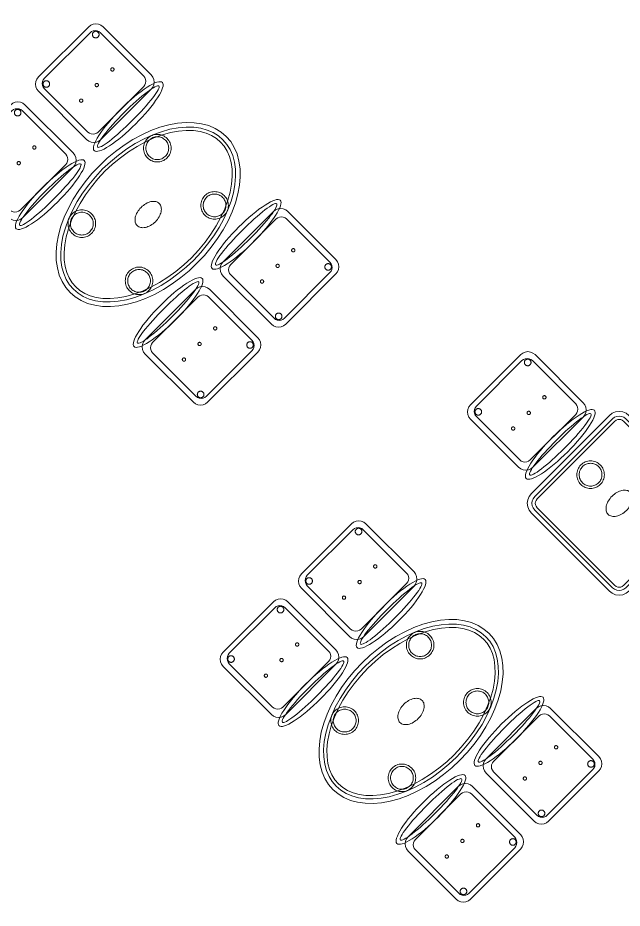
# Model space of a CAD drawing. Header units: metres. Extents: x 2172.2 to 2210.6, y 415.3 to 458.1.
# Drawn here: x 2202.357 to 2205.642, y 427.358 to 432.198 of the extents above; entities that cross this region are included whole.
import ezdxf

# ---------------------------------------------------------------- set-up
doc = ezdxf.new("R2010")
doc.units = ezdxf.units.M
doc.layers.add('NC_N1_CHAIRS', color=7, linetype='CONTINUOUS', lineweight=13)
doc.layers.add('NC_N1_TABLES', color=7, linetype='CONTINUOUS', lineweight=13)

# ---------------------------------------------------------------- blocks, each defined once
blk = doc.blocks.new('NC_N1_DINING_2')
at = {"color": 0, "linetype": 'CONTINUOUS', "lineweight": -2}
for points in [[(0.6, 0), (0.5971, 0.0368), (0.5885, 0.0732), (0.5742, 0.1089), (0.5543, 0.1435), (0.5292, 0.1768), (0.4989, 0.2083), (0.4638, 0.2379), (0.4243, 0.2652), (0.3806, 0.2899), (0.3333, 0.3118), (0.2828, 0.3307), (0.2296, 0.3465), (0.1742, 0.3589), (0.1171, 0.3678), (0.0588, 0.3732), (0, 0.375), (-0.0588, 0.3732), (-0.1171, 0.3678), (-0.1742, 0.3589), (-0.2296, 0.3465), (-0.2828, 0.3307), (-0.3333, 0.3118), (-0.3806, 0.2899), (-0.4243, 0.2652), (-0.4638, 0.2379), (-0.4989, 0.2083), (-0.5292, 0.1768), (-0.5543, 0.1435), (-0.5742, 0.1089), (-0.5885, 0.0732), (-0.5971, 0.0368), (-0.6, 0), (-0.5971, -0.0368), (-0.5885, -0.0732), (-0.5742, -0.1089), (-0.5543, -0.1435), (-0.5292, -0.1768), (-0.4989, -0.2083), (-0.4638, -0.2379), (-0.4243, -0.2652), (-0.3806, -0.2899), (-0.3333, -0.3118), (-0.2828, -0.3307), (-0.2296, -0.3465), (-0.1742, -0.3589), (-0.1171, -0.3678), (-0.0588, -0.3732), (0, -0.375), (0.0588, -0.3732), (0.1171, -0.3678), (0.1742, -0.3589), (0.2296, -0.3465), (0.2828, -0.3307), (0.3333, -0.3118), (0.3806, -0.2899), (0.4243, -0.2652), (0.4638, -0.2379), (0.4989, -0.2083), (0.5292, -0.1768), (0.5543, -0.1435), (0.5742, -0.1089), (0.5885, -0.0732), (0.5971, -0.0368)], [(0.5749, 0), (0.5723, -0.0329), (0.5646, -0.0656), (0.5516, -0.0979), (0.5334, -0.1297), (0.5101, -0.1605), (0.4818, -0.1901), (0.4486, -0.218), (0.411, -0.244), (0.3692, -0.2676), (0.3237, -0.2887), (0.2749, -0.307), (0.2233, -0.3222), (0.1695, -0.3343), (0.114, -0.343), (0.0573, -0.3482), (0, -0.35), (-0.0573, -0.3482), (-0.114, -0.343), (-0.1695, -0.3343), (-0.2233, -0.3222), (-0.2749, -0.307), (-0.3237, -0.2887), (-0.3692, -0.2676), (-0.411, -0.244), (-0.4486, -0.218), (-0.4818, -0.1901), (-0.5101, -0.1605), (-0.5334, -0.1297), (-0.5516, -0.0979), (-0.5646, -0.0656), (-0.5723, -0.0329), (-0.5749, 0), (-0.5723, 0.0329), (-0.5646, 0.0656), (-0.5516, 0.0979), (-0.5334, 0.1297), (-0.5101, 0.1605), (-0.4818, 0.1901), (-0.4486, 0.218), (-0.411, 0.244), (-0.3692, 0.2676), (-0.3237, 0.2887), (-0.2749, 0.307), (-0.2233, 0.3222), (-0.1695, 0.3343), (-0.114, 0.343), (-0.0573, 0.3482), (0, 0.35), (0.0573, 0.3482), (0.114, 0.343), (0.1695, 0.3343), (0.2233, 0.3222), (0.2749, 0.307), (0.3237, 0.2887), (0.3692, 0.2676), (0.411, 0.244), (0.4486, 0.218), (0.4818, 0.1901), (0.5101, 0.1605), (0.5334, 0.1297), (0.5516, 0.0979), (0.5646, 0.0656), (0.5723, 0.0329)], [(0.5569, 0), (0.5545, -0.0301), (0.5474, -0.0601), (0.5354, -0.0901), (0.5184, -0.1198), (0.4964, -0.1488), (0.4694, -0.1769), (0.4377, -0.2037), (0.4014, -0.2287), (0.361, -0.2516), (0.3167, -0.2721), (0.2692, -0.2899), (0.2188, -0.3048), (0.1661, -0.3166), (0.1117, -0.3251), (0.0562, -0.3303), (0, -0.332), (-0.0562, -0.3303), (-0.1117, -0.3251), (-0.1661, -0.3166), (-0.2188, -0.3048), (-0.2692, -0.2899), (-0.3167, -0.2721), (-0.361, -0.2516), (-0.4014, -0.2287), (-0.4377, -0.2037), (-0.4694, -0.1769), (-0.4964, -0.1488), (-0.5184, -0.1198), (-0.5354, -0.0901), (-0.5474, -0.0601), (-0.5545, -0.0301), (-0.5569, 0), (-0.5545, 0.0301), (-0.5474, 0.0601), (-0.5354, 0.0901), (-0.5184, 0.1198), (-0.4964, 0.1488), (-0.4694, 0.1769), (-0.4377, 0.2037), (-0.4014, 0.2287), (-0.361, 0.2516), (-0.3167, 0.2721), (-0.2692, 0.2899), (-0.2188, 0.3048), (-0.1661, 0.3166), (-0.1117, 0.3251), (-0.0562, 0.3303), (0, 0.332), (0.0562, 0.3303), (0.1117, 0.3251), (0.1661, 0.3166), (0.2188, 0.3048), (0.2692, 0.2899), (0.3167, 0.2721), (0.361, 0.2516), (0.4014, 0.2287), (0.4377, 0.2037), (0.4694, 0.1769), (0.4964, 0.1488), (0.5184, 0.1198), (0.5354, 0.0901), (0.5474, 0.0601), (0.5545, 0.0301)], [(-0.215, 0.22), (-0.2154, 0.2126), (-0.2164, 0.2054), (-0.2182, 0.1982), (-0.2207, 0.1913), (-0.2239, 0.1846), (-0.2276, 0.1783), (-0.232, 0.1724), (-0.237, 0.167), (-0.2424, 0.162), (-0.2483, 0.1576), (-0.2546, 0.1539), (-0.2613, 0.1507), (-0.2682, 0.1482), (-0.2754, 0.1464), (-0.2826, 0.1454), (-0.29, 0.145), (-0.2974, 0.1454), (-0.3046, 0.1464), (-0.3118, 0.1482), (-0.3187, 0.1507), (-0.3254, 0.1539), (-0.3317, 0.1576), (-0.3376, 0.162), (-0.343, 0.167), (-0.348, 0.1724), (-0.3524, 0.1783), (-0.3561, 0.1846), (-0.3593, 0.1913), (-0.3618, 0.1982), (-0.3636, 0.2054), (-0.3646, 0.2126), (-0.365, 0.22), (-0.3646, 0.2274), (-0.3636, 0.2346), (-0.3618, 0.2418), (-0.3593, 0.2487), (-0.3561, 0.2554), (-0.3524, 0.2617), (-0.348, 0.2676), (-0.343, 0.273), (-0.3376, 0.278), (-0.3317, 0.2824), (-0.3254, 0.2861), (-0.3187, 0.2893), (-0.3118, 0.2918), (-0.3046, 0.2936), (-0.2974, 0.2946), (-0.29, 0.295), (-0.2826, 0.2946), (-0.2754, 0.2936), (-0.2682, 0.2918), (-0.2613, 0.2893), (-0.2546, 0.2861), (-0.2483, 0.2824), (-0.2424, 0.278), (-0.237, 0.273), (-0.232, 0.2676), (-0.2276, 0.2617), (-0.2239, 0.2554), (-0.2207, 0.2487), (-0.2182, 0.2418), (-0.2164, 0.2346), (-0.2154, 0.2274)], [(0.365, 0.22), (0.3646, 0.2126), (0.3636, 0.2054), (0.3618, 0.1982), (0.3593, 0.1913), (0.3561, 0.1846), (0.3524, 0.1783), (0.348, 0.1724), (0.343, 0.167), (0.3376, 0.162), (0.3317, 0.1576), (0.3254, 0.1539), (0.3187, 0.1507), (0.3118, 0.1482), (0.3046, 0.1464), (0.2974, 0.1454), (0.29, 0.145), (0.2826, 0.1454), (0.2754, 0.1464), (0.2682, 0.1482), (0.2613, 0.1507), (0.2546, 0.1539), (0.2483, 0.1576), (0.2424, 0.162), (0.237, 0.167), (0.232, 0.1724), (0.2276, 0.1783), (0.2239, 0.1846), (0.2207, 0.1913), (0.2182, 0.1982), (0.2164, 0.2054), (0.2154, 0.2126), (0.215, 0.22), (0.2154, 0.2274), (0.2164, 0.2346), (0.2182, 0.2418), (0.2207, 0.2487), (0.2239, 0.2554), (0.2276, 0.2617), (0.232, 0.2676), (0.237, 0.273), (0.2424, 0.278), (0.2483, 0.2824), (0.2546, 0.2861), (0.2613, 0.2893), (0.2682, 0.2918), (0.2754, 0.2936), (0.2826, 0.2946), (0.29, 0.295), (0.2974, 0.2946), (0.3046, 0.2936), (0.3118, 0.2918), (0.3187, 0.2893), (0.3254, 0.2861), (0.3317, 0.2824), (0.3376, 0.278), (0.343, 0.273), (0.348, 0.2676), (0.3524, 0.2617), (0.3561, 0.2554), (0.3593, 0.2487), (0.3618, 0.2418), (0.3636, 0.2346), (0.3646, 0.2274)], [(-0.228, 0.22), (-0.2283, 0.2139), (-0.2292, 0.2079), (-0.2307, 0.202), (-0.2327, 0.1963), (-0.2353, 0.1908), (-0.2384, 0.1856), (-0.2421, 0.1807), (-0.2462, 0.1762), (-0.2507, 0.1721), (-0.2556, 0.1684), (-0.2608, 0.1653), (-0.2663, 0.1627), (-0.272, 0.1607), (-0.2779, 0.1592), (-0.2839, 0.1583), (-0.29, 0.158), (-0.2961, 0.1583), (-0.3021, 0.1592), (-0.308, 0.1607), (-0.3137, 0.1627), (-0.3192, 0.1653), (-0.3244, 0.1684), (-0.3293, 0.1721), (-0.3338, 0.1762), (-0.3379, 0.1807), (-0.3416, 0.1856), (-0.3447, 0.1908), (-0.3473, 0.1963), (-0.3493, 0.202), (-0.3508, 0.2079), (-0.3517, 0.2139), (-0.352, 0.22), (-0.3517, 0.2261), (-0.3508, 0.2321), (-0.3493, 0.238), (-0.3473, 0.2437), (-0.3447, 0.2492), (-0.3416, 0.2544), (-0.3379, 0.2593), (-0.3338, 0.2638), (-0.3293, 0.2679), (-0.3244, 0.2716), (-0.3192, 0.2747), (-0.3137, 0.2773), (-0.308, 0.2793), (-0.3021, 0.2808), (-0.2961, 0.2817), (-0.29, 0.282), (-0.2839, 0.2817), (-0.2779, 0.2808), (-0.272, 0.2793), (-0.2663, 0.2773), (-0.2608, 0.2747), (-0.2556, 0.2716), (-0.2507, 0.2679), (-0.2462, 0.2638), (-0.2421, 0.2593), (-0.2384, 0.2544), (-0.2353, 0.2492), (-0.2327, 0.2437), (-0.2307, 0.238), (-0.2292, 0.2321), (-0.2283, 0.2261)], [(0.352, 0.22), (0.3517, 0.2139), (0.3508, 0.2079), (0.3493, 0.202), (0.3473, 0.1963), (0.3447, 0.1908), (0.3416, 0.1856), (0.3379, 0.1807), (0.3338, 0.1762), (0.3293, 0.1721), (0.3244, 0.1684), (0.3192, 0.1653), (0.3137, 0.1627), (0.308, 0.1607), (0.3021, 0.1592), (0.2961, 0.1583), (0.29, 0.158), (0.2839, 0.1583), (0.2779, 0.1592), (0.272, 0.1607), (0.2663, 0.1627), (0.2608, 0.1653), (0.2556, 0.1684), (0.2507, 0.1721), (0.2462, 0.1762), (0.2421, 0.1807), (0.2384, 0.1856), (0.2353, 0.1908), (0.2327, 0.1963), (0.2307, 0.202), (0.2292, 0.2079), (0.2283, 0.2139), (0.228, 0.22), (0.2283, 0.2261), (0.2292, 0.2321), (0.2307, 0.238), (0.2327, 0.2437), (0.2353, 0.2492), (0.2384, 0.2544), (0.2421, 0.2593), (0.2462, 0.2638), (0.2507, 0.2679), (0.2556, 0.2716), (0.2608, 0.2747), (0.2663, 0.2773), (0.272, 0.2793), (0.2779, 0.2808), (0.2839, 0.2817), (0.29, 0.282), (0.2961, 0.2817), (0.3021, 0.2808), (0.308, 0.2793), (0.3137, 0.2773), (0.3192, 0.2747), (0.3244, 0.2716), (0.3293, 0.2679), (0.3338, 0.2638), (0.3379, 0.2593), (0.3416, 0.2544), (0.3447, 0.2492), (0.3473, 0.2437), (0.3493, 0.238), (0.3508, 0.2321), (0.3517, 0.2261)], [(0.085, 0), (0.0846, 0.0054), (0.0834, 0.0107), (0.0813, 0.016), (0.0785, 0.021), (0.075, 0.0259), (0.0707, 0.0306), (0.0657, 0.0349), (0.0601, 0.0389), (0.0539, 0.0425), (0.0472, 0.0457), (0.0401, 0.0485), (0.0325, 0.0508), (0.0247, 0.0526), (0.0166, 0.0539), (0.0083, 0.0547), (0, 0.055), (-0.0083, 0.0547), (-0.0166, 0.0539), (-0.0247, 0.0526), (-0.0325, 0.0508), (-0.0401, 0.0485), (-0.0472, 0.0457), (-0.0539, 0.0425), (-0.0601, 0.0389), (-0.0657, 0.0349), (-0.0707, 0.0306), (-0.075, 0.0259), (-0.0785, 0.021), (-0.0813, 0.016), (-0.0834, 0.0107), (-0.0846, 0.0054), (-0.085, 0), (-0.0846, -0.0054), (-0.0834, -0.0107), (-0.0813, -0.016), (-0.0785, -0.021), (-0.075, -0.0259), (-0.0707, -0.0306), (-0.0657, -0.0349), (-0.0601, -0.0389), (-0.0539, -0.0425), (-0.0472, -0.0457), (-0.0401, -0.0485), (-0.0325, -0.0508), (-0.0247, -0.0526), (-0.0166, -0.0539), (-0.0083, -0.0547), (0, -0.055), (0.0083, -0.0547), (0.0166, -0.0539), (0.0247, -0.0526), (0.0325, -0.0508), (0.0401, -0.0485), (0.0472, -0.0457), (0.0539, -0.0425), (0.0601, -0.0389), (0.0657, -0.0349), (0.0707, -0.0306), (0.075, -0.0259), (0.0785, -0.021), (0.0813, -0.016), (0.0834, -0.0107), (0.0846, -0.0054)], [(-0.215, -0.22), (-0.2154, -0.2274), (-0.2164, -0.2346), (-0.2182, -0.2418), (-0.2207, -0.2487), (-0.2239, -0.2554), (-0.2276, -0.2617), (-0.232, -0.2676), (-0.237, -0.273), (-0.2424, -0.278), (-0.2483, -0.2824), (-0.2546, -0.2861), (-0.2613, -0.2893), (-0.2682, -0.2918), (-0.2754, -0.2936), (-0.2826, -0.2946), (-0.29, -0.295), (-0.2974, -0.2946), (-0.3046, -0.2936), (-0.3118, -0.2918), (-0.3187, -0.2893), (-0.3254, -0.2861), (-0.3317, -0.2824), (-0.3376, -0.278), (-0.343, -0.273), (-0.348, -0.2676), (-0.3524, -0.2617), (-0.3561, -0.2554), (-0.3593, -0.2487), (-0.3618, -0.2418), (-0.3636, -0.2346), (-0.3646, -0.2274), (-0.365, -0.22), (-0.3646, -0.2126), (-0.3636, -0.2054), (-0.3618, -0.1982), (-0.3593, -0.1913), (-0.3561, -0.1846), (-0.3524, -0.1783), (-0.348, -0.1724), (-0.343, -0.167), (-0.3376, -0.162), (-0.3317, -0.1576), (-0.3254, -0.1539), (-0.3187, -0.1507), (-0.3118, -0.1482), (-0.3046, -0.1464), (-0.2974, -0.1454), (-0.29, -0.145), (-0.2826, -0.1454), (-0.2754, -0.1464), (-0.2682, -0.1482), (-0.2613, -0.1507), (-0.2546, -0.1539), (-0.2483, -0.1576), (-0.2424, -0.162), (-0.237, -0.167), (-0.232, -0.1724), (-0.2276, -0.1783), (-0.2239, -0.1846), (-0.2207, -0.1913), (-0.2182, -0.1982), (-0.2164, -0.2054), (-0.2154, -0.2126)], [(0.365, -0.22), (0.3646, -0.2274), (0.3636, -0.2346), (0.3618, -0.2418), (0.3593, -0.2487), (0.3561, -0.2554), (0.3524, -0.2617), (0.348, -0.2676), (0.343, -0.273), (0.3376, -0.278), (0.3317, -0.2824), (0.3254, -0.2861), (0.3187, -0.2893), (0.3118, -0.2918), (0.3046, -0.2936), (0.2974, -0.2946), (0.29, -0.295), (0.2826, -0.2946), (0.2754, -0.2936), (0.2682, -0.2918), (0.2613, -0.2893), (0.2546, -0.2861), (0.2483, -0.2824), (0.2424, -0.278), (0.237, -0.273), (0.232, -0.2676), (0.2276, -0.2617), (0.2239, -0.2554), (0.2207, -0.2487), (0.2182, -0.2418), (0.2164, -0.2346), (0.2154, -0.2274), (0.215, -0.22), (0.2154, -0.2126), (0.2164, -0.2054), (0.2182, -0.1982), (0.2207, -0.1913), (0.2239, -0.1846), (0.2276, -0.1783), (0.232, -0.1724), (0.237, -0.167), (0.2424, -0.162), (0.2483, -0.1576), (0.2546, -0.1539), (0.2613, -0.1507), (0.2682, -0.1482), (0.2754, -0.1464), (0.2826, -0.1454), (0.29, -0.145), (0.2974, -0.1454), (0.3046, -0.1464), (0.3118, -0.1482), (0.3187, -0.1507), (0.3254, -0.1539), (0.3317, -0.1576), (0.3376, -0.162), (0.343, -0.167), (0.348, -0.1724), (0.3524, -0.1783), (0.3561, -0.1846), (0.3593, -0.1913), (0.3618, -0.1982), (0.3636, -0.2054), (0.3646, -0.2126)], [(-0.228, -0.22), (-0.2283, -0.2261), (-0.2292, -0.2321), (-0.2307, -0.238), (-0.2327, -0.2437), (-0.2353, -0.2492), (-0.2384, -0.2544), (-0.2421, -0.2593), (-0.2462, -0.2638), (-0.2507, -0.2679), (-0.2556, -0.2716), (-0.2608, -0.2747), (-0.2663, -0.2773), (-0.272, -0.2793), (-0.2779, -0.2808), (-0.2839, -0.2817), (-0.29, -0.282), (-0.2961, -0.2817), (-0.3021, -0.2808), (-0.308, -0.2793), (-0.3137, -0.2773), (-0.3192, -0.2747), (-0.3244, -0.2716), (-0.3293, -0.2679), (-0.3338, -0.2638), (-0.3379, -0.2593), (-0.3416, -0.2544), (-0.3447, -0.2492), (-0.3473, -0.2437), (-0.3493, -0.238), (-0.3508, -0.2321), (-0.3517, -0.2261), (-0.352, -0.22), (-0.3517, -0.2139), (-0.3508, -0.2079), (-0.3493, -0.202), (-0.3473, -0.1963), (-0.3447, -0.1908), (-0.3416, -0.1856), (-0.3379, -0.1807), (-0.3338, -0.1762), (-0.3293, -0.1721), (-0.3244, -0.1684), (-0.3192, -0.1653), (-0.3137, -0.1627), (-0.308, -0.1607), (-0.3021, -0.1592), (-0.2961, -0.1583), (-0.29, -0.158), (-0.2839, -0.1583), (-0.2779, -0.1592), (-0.272, -0.1607), (-0.2663, -0.1627), (-0.2608, -0.1653), (-0.2556, -0.1684), (-0.2507, -0.1721), (-0.2462, -0.1762), (-0.2421, -0.1807), (-0.2384, -0.1856), (-0.2353, -0.1908), (-0.2327, -0.1963), (-0.2307, -0.202), (-0.2292, -0.2079), (-0.2283, -0.2139)], [(0.352, -0.22), (0.3517, -0.2261), (0.3508, -0.2321), (0.3493, -0.238), (0.3473, -0.2437), (0.3447, -0.2492), (0.3416, -0.2544), (0.3379, -0.2593), (0.3338, -0.2638), (0.3293, -0.2679), (0.3244, -0.2716), (0.3192, -0.2747), (0.3137, -0.2773), (0.308, -0.2793), (0.3021, -0.2808), (0.2961, -0.2817), (0.29, -0.282), (0.2839, -0.2817), (0.2779, -0.2808), (0.272, -0.2793), (0.2663, -0.2773), (0.2608, -0.2747), (0.2556, -0.2716), (0.2507, -0.2679), (0.2462, -0.2638), (0.2421, -0.2593), (0.2384, -0.2544), (0.2353, -0.2492), (0.2327, -0.2437), (0.2307, -0.238), (0.2292, -0.2321), (0.2283, -0.2261), (0.228, -0.22), (0.2283, -0.2139), (0.2292, -0.2079), (0.2307, -0.202), (0.2327, -0.1963), (0.2353, -0.1908), (0.2384, -0.1856), (0.2421, -0.1807), (0.2462, -0.1762), (0.2507, -0.1721), (0.2556, -0.1684), (0.2608, -0.1653), (0.2663, -0.1627), (0.272, -0.1607), (0.2779, -0.1592), (0.2839, -0.1583), (0.29, -0.158), (0.2961, -0.1583), (0.3021, -0.1592), (0.308, -0.1607), (0.3137, -0.1627), (0.3192, -0.1653), (0.3244, -0.1684), (0.3293, -0.1721), (0.3338, -0.1762), (0.3379, -0.1807), (0.3416, -0.1856), (0.3447, -0.1908), (0.3473, -0.1963), (0.3493, -0.202), (0.3508, -0.2079), (0.3517, -0.2139)]]:
    blk.add_lwpolyline(points, close=True, dxfattribs=at)
blk = doc.blocks.new('NC_N1_CHAIR_IVORY')
at = {"color": 0, "linetype": 'CONTINUOUS', "lineweight": -2}
for points in [[(0.262, 0.222), (0.2607, 0.2276), (0.257, 0.2331), (0.2507, 0.2385), (0.2421, 0.2438), (0.2311, 0.2489), (0.2178, 0.2537), (0.2025, 0.2582), (0.1853, 0.2623), (0.1662, 0.2661), (0.1456, 0.2694), (0.1235, 0.2723), (0.1003, 0.2747), (0.0761, 0.2765), (0.0511, 0.2779), (0.0257, 0.2787), (0, 0.279), (-0.0257, 0.2787), (-0.0511, 0.2779), (-0.0761, 0.2765), (-0.1003, 0.2747), (-0.1235, 0.2723), (-0.1456, 0.2694), (-0.1662, 0.2661), (-0.1853, 0.2623), (-0.2025, 0.2582), (-0.2178, 0.2537), (-0.2311, 0.2489), (-0.2421, 0.2438), (-0.2507, 0.2385), (-0.257, 0.2331), (-0.2607, 0.2276), (-0.262, 0.222), (-0.2607, 0.2164), (-0.257, 0.2109), (-0.2507, 0.2055), (-0.2421, 0.2002), (-0.2311, 0.1951), (-0.2178, 0.1903), (-0.2025, 0.1858), (-0.1853, 0.1817), (-0.1662, 0.1779), (-0.1456, 0.1746), (-0.1235, 0.1717), (-0.1003, 0.1693), (-0.0761, 0.1675), (-0.0511, 0.1661), (-0.0257, 0.1653), (0, 0.165), (0.0257, 0.1653), (0.0511, 0.1661), (0.0761, 0.1675), (0.1003, 0.1693), (0.1235, 0.1717), (0.1456, 0.1746), (0.1662, 0.1779), (0.1853, 0.1817), (0.2025, 0.1858), (0.2178, 0.1903), (0.2311, 0.1951), (0.2421, 0.2002), (0.2507, 0.2055), (0.257, 0.2109), (0.2607, 0.2164)], [(0.235, 0.222), (0.2339, 0.225), (0.2305, 0.228), (0.2249, 0.231), (0.2171, 0.2339), (0.2073, 0.2366), (0.1954, 0.2392), (0.1817, 0.2417), (0.1662, 0.2439), (0.1491, 0.246), (0.1306, 0.2478), (0.1108, 0.2493), (0.0899, 0.2506), (0.0682, 0.2517), (0.0458, 0.2524), (0.023, 0.2529), (0, 0.253), (-0.023, 0.2529), (-0.0458, 0.2524), (-0.0682, 0.2517), (-0.0899, 0.2506), (-0.1108, 0.2493), (-0.1306, 0.2478), (-0.1491, 0.246), (-0.1662, 0.2439), (-0.1817, 0.2417), (-0.1954, 0.2392), (-0.2073, 0.2366), (-0.2171, 0.2339), (-0.2249, 0.231), (-0.2305, 0.228), (-0.2339, 0.225), (-0.235, 0.222), (-0.2339, 0.219), (-0.2305, 0.216), (-0.2249, 0.213), (-0.2171, 0.2101), (-0.2073, 0.2074), (-0.1954, 0.2048), (-0.1817, 0.2023), (-0.1662, 0.2001), (-0.1491, 0.198), (-0.1306, 0.1962), (-0.1108, 0.1947), (-0.0899, 0.1934), (-0.0682, 0.1923), (-0.0458, 0.1916), (-0.023, 0.1911), (0, 0.191), (0.023, 0.1911), (0.0458, 0.1916), (0.0682, 0.1923), (0.0899, 0.1934), (0.1108, 0.1947), (0.1306, 0.1962), (0.1491, 0.198), (0.1662, 0.2001), (0.1817, 0.2023), (0.1954, 0.2048), (0.2073, 0.2074), (0.2171, 0.2101), (0.2249, 0.213), (0.2305, 0.216), (0.2339, 0.219)], [(0.193, -0.275), (-0.193, -0.275), (-0.2072, -0.2731), (-0.2205, -0.2676), (-0.2319, -0.2589), (-0.2406, -0.2475), (-0.2461, -0.2342), (-0.248, -0.22), (-0.248, 0.15), (-0.2461, 0.1642), (-0.2406, 0.1775), (-0.2319, 0.1889), (-0.2205, 0.1976), (-0.2072, 0.2031), (-0.193, 0.205), (0.193, 0.205), (0.2072, 0.2031), (0.2205, 0.1976), (0.2319, 0.1889), (0.2406, 0.1775), (0.2461, 0.1642), (0.248, 0.15), (0.248, -0.22), (0.2461, -0.2342), (0.2406, -0.2475), (0.2319, -0.2589), (0.2205, -0.2676), (0.2072, -0.2731)], [(0.175, -0.247), (-0.175, -0.247), (-0.1854, -0.2456), (-0.195, -0.2416), (-0.2033, -0.2353), (-0.2096, -0.227), (-0.2136, -0.2174), (-0.215, -0.207), (-0.215, 0.126), (-0.2136, 0.1364), (-0.2096, 0.146), (-0.2033, 0.1543), (-0.195, 0.1606), (-0.1854, 0.1646), (-0.175, 0.166), (0.175, 0.166), (0.1854, 0.1646), (0.195, 0.1606), (0.2033, 0.1543), (0.2096, 0.146), (0.2136, 0.1364), (0.215, 0.126), (0.215, -0.207), (0.2136, -0.2174), (0.2096, -0.227), (0.2033, -0.2353), (0.195, -0.2416), (0.1854, -0.2456)], [(-0.111, -0.02), (-0.111, -0.0209), (-0.1112, -0.0218), (-0.1114, -0.0226), (-0.1117, -0.0234), (-0.1121, -0.0242), (-0.1125, -0.025), (-0.113, -0.0257), (-0.1136, -0.0264), (-0.1143, -0.027), (-0.115, -0.0275), (-0.1158, -0.0279), (-0.1166, -0.0283), (-0.1174, -0.0286), (-0.1182, -0.0288), (-0.1191, -0.029), (-0.12, -0.029), (-0.1209, -0.029), (-0.1218, -0.0288), (-0.1226, -0.0286), (-0.1234, -0.0283), (-0.1242, -0.0279), (-0.125, -0.0275), (-0.1257, -0.027), (-0.1264, -0.0264), (-0.127, -0.0257), (-0.1275, -0.025), (-0.1279, -0.0242), (-0.1283, -0.0234), (-0.1286, -0.0226), (-0.1288, -0.0218), (-0.129, -0.0209), (-0.129, -0.02), (-0.129, -0.0191), (-0.1288, -0.0182), (-0.1286, -0.0174), (-0.1283, -0.0166), (-0.1279, -0.0158), (-0.1275, -0.015), (-0.127, -0.0143), (-0.1264, -0.0136), (-0.1257, -0.013), (-0.125, -0.0125), (-0.1242, -0.0121), (-0.1234, -0.0117), (-0.1226, -0.0114), (-0.1218, -0.0112), (-0.1209, -0.011), (-0.12, -0.011), (-0.1191, -0.011), (-0.1182, -0.0112), (-0.1174, -0.0114), (-0.1166, -0.0117), (-0.1158, -0.0121), (-0.115, -0.0125), (-0.1143, -0.013), (-0.1136, -0.0136), (-0.113, -0.0143), (-0.1125, -0.015), (-0.1121, -0.0158), (-0.1117, -0.0166), (-0.1114, -0.0174), (-0.1112, -0.0182), (-0.111, -0.0191)], [(0.009, -0.02), (0.009, -0.0209), (0.0088, -0.0218), (0.0086, -0.0226), (0.0083, -0.0234), (0.0079, -0.0242), (0.0075, -0.025), (0.007, -0.0257), (0.0064, -0.0264), (0.0057, -0.027), (0.005, -0.0275), (0.0042, -0.0279), (0.0034, -0.0283), (0.0026, -0.0286), (0.0018, -0.0288), (0.0009, -0.029), (0, -0.029), (-0.0009, -0.029), (-0.0018, -0.0288), (-0.0026, -0.0286), (-0.0034, -0.0283), (-0.0042, -0.0279), (-0.005, -0.0275), (-0.0057, -0.027), (-0.0064, -0.0264), (-0.007, -0.0257), (-0.0075, -0.025), (-0.0079, -0.0242), (-0.0083, -0.0234), (-0.0086, -0.0226), (-0.0088, -0.0218), (-0.009, -0.0209), (-0.009, -0.02), (-0.009, -0.0191), (-0.0088, -0.0182), (-0.0086, -0.0174), (-0.0083, -0.0166), (-0.0079, -0.0158), (-0.0075, -0.015), (-0.007, -0.0143), (-0.0064, -0.0136), (-0.0057, -0.013), (-0.005, -0.0125), (-0.0042, -0.0121), (-0.0034, -0.0117), (-0.0026, -0.0114), (-0.0018, -0.0112), (-0.0009, -0.011), (0, -0.011), (0.0009, -0.011), (0.0018, -0.0112), (0.0026, -0.0114), (0.0034, -0.0117), (0.0042, -0.0121), (0.005, -0.0125), (0.0057, -0.013), (0.0064, -0.0136), (0.007, -0.0143), (0.0075, -0.015), (0.0079, -0.0158), (0.0083, -0.0166), (0.0086, -0.0174), (0.0088, -0.0182), (0.009, -0.0191)], [(0.129, -0.02), (0.129, -0.0209), (0.1288, -0.0218), (0.1286, -0.0226), (0.1283, -0.0234), (0.1279, -0.0242), (0.1275, -0.025), (0.127, -0.0257), (0.1264, -0.0264), (0.1257, -0.027), (0.125, -0.0275), (0.1242, -0.0279), (0.1234, -0.0283), (0.1226, -0.0286), (0.1218, -0.0288), (0.1209, -0.029), (0.12, -0.029), (0.1191, -0.029), (0.1182, -0.0288), (0.1174, -0.0286), (0.1166, -0.0283), (0.1158, -0.0279), (0.115, -0.0275), (0.1143, -0.027), (0.1136, -0.0264), (0.113, -0.0257), (0.1125, -0.025), (0.1121, -0.0242), (0.1117, -0.0234), (0.1114, -0.0226), (0.1112, -0.0218), (0.111, -0.0209), (0.111, -0.02), (0.111, -0.0191), (0.1112, -0.0182), (0.1114, -0.0174), (0.1117, -0.0166), (0.1121, -0.0158), (0.1125, -0.015), (0.113, -0.0143), (0.1136, -0.0136), (0.1143, -0.013), (0.115, -0.0125), (0.1158, -0.0121), (0.1166, -0.0117), (0.1174, -0.0114), (0.1182, -0.0112), (0.1191, -0.011), (0.12, -0.011), (0.1209, -0.011), (0.1218, -0.0112), (0.1226, -0.0114), (0.1234, -0.0117), (0.1242, -0.0121), (0.125, -0.0125), (0.1257, -0.013), (0.1264, -0.0136), (0.127, -0.0143), (0.1275, -0.015), (0.1279, -0.0158), (0.1283, -0.0166), (0.1286, -0.0174), (0.1288, -0.0182), (0.129, -0.0191)], [(-0.172, -0.218), (-0.1721, -0.2198), (-0.1723, -0.2215), (-0.1728, -0.2232), (-0.1734, -0.2249), (-0.1741, -0.2265), (-0.175, -0.228), (-0.1761, -0.2294), (-0.1773, -0.2307), (-0.1786, -0.2319), (-0.18, -0.233), (-0.1815, -0.2339), (-0.1831, -0.2346), (-0.1848, -0.2352), (-0.1865, -0.2357), (-0.1882, -0.2359), (-0.19, -0.236), (-0.1918, -0.2359), (-0.1935, -0.2357), (-0.1952, -0.2352), (-0.1969, -0.2346), (-0.1985, -0.2339), (-0.2, -0.233), (-0.2014, -0.2319), (-0.2027, -0.2307), (-0.2039, -0.2294), (-0.205, -0.228), (-0.2059, -0.2265), (-0.2066, -0.2249), (-0.2072, -0.2232), (-0.2077, -0.2215), (-0.2079, -0.2198), (-0.208, -0.218), (-0.2079, -0.2162), (-0.2077, -0.2145), (-0.2072, -0.2128), (-0.2066, -0.2111), (-0.2059, -0.2095), (-0.205, -0.208), (-0.2039, -0.2066), (-0.2027, -0.2053), (-0.2014, -0.2041), (-0.2, -0.203), (-0.1985, -0.2021), (-0.1969, -0.2014), (-0.1952, -0.2008), (-0.1935, -0.2003), (-0.1918, -0.2001), (-0.19, -0.2), (-0.1882, -0.2001), (-0.1865, -0.2003), (-0.1848, -0.2008), (-0.1831, -0.2014), (-0.1815, -0.2021), (-0.18, -0.203), (-0.1786, -0.2041), (-0.1773, -0.2053), (-0.1761, -0.2066), (-0.175, -0.208), (-0.1741, -0.2095), (-0.1734, -0.2111), (-0.1728, -0.2128), (-0.1723, -0.2145), (-0.1721, -0.2162)], [(0.208, -0.218), (0.2079, -0.2198), (0.2077, -0.2215), (0.2072, -0.2232), (0.2066, -0.2249), (0.2059, -0.2265), (0.205, -0.228), (0.2039, -0.2294), (0.2027, -0.2307), (0.2014, -0.2319), (0.2, -0.233), (0.1985, -0.2339), (0.1969, -0.2346), (0.1952, -0.2352), (0.1935, -0.2357), (0.1918, -0.2359), (0.19, -0.236), (0.1882, -0.2359), (0.1865, -0.2357), (0.1848, -0.2352), (0.1831, -0.2346), (0.1815, -0.2339), (0.18, -0.233), (0.1786, -0.2319), (0.1773, -0.2307), (0.1761, -0.2294), (0.175, -0.228), (0.1741, -0.2265), (0.1734, -0.2249), (0.1728, -0.2232), (0.1723, -0.2215), (0.1721, -0.2198), (0.172, -0.218), (0.1721, -0.2162), (0.1723, -0.2145), (0.1728, -0.2128), (0.1734, -0.2111), (0.1741, -0.2095), (0.175, -0.208), (0.1761, -0.2066), (0.1773, -0.2053), (0.1786, -0.2041), (0.18, -0.203), (0.1815, -0.2021), (0.1831, -0.2014), (0.1848, -0.2008), (0.1865, -0.2003), (0.1882, -0.2001), (0.19, -0.2), (0.1918, -0.2001), (0.1935, -0.2003), (0.1952, -0.2008), (0.1969, -0.2014), (0.1985, -0.2021), (0.2, -0.203), (0.2014, -0.2041), (0.2027, -0.2053), (0.2039, -0.2066), (0.205, -0.208), (0.2059, -0.2095), (0.2066, -0.2111), (0.2072, -0.2128), (0.2077, -0.2145), (0.2079, -0.2162)]]:
    blk.add_lwpolyline(points, close=True, dxfattribs=at)
blk = doc.blocks.new('NC_N1_DINING_TWO_SQUARE')
at = {"color": 0, "linetype": 'CONTINUOUS', "lineweight": -2}
for points in [[(0.3, -0.375), (-0.3, -0.375), (-0.3194, -0.3724), (-0.3375, -0.365), (-0.353, -0.353), (-0.365, -0.3375), (-0.3724, -0.3194), (-0.375, -0.3), (-0.375, 0.3), (-0.3724, 0.3194), (-0.365, 0.3375), (-0.353, 0.353), (-0.3375, 0.365), (-0.3194, 0.3724), (-0.3, 0.375), (0.3, 0.375), (0.3194, 0.3724), (0.3375, 0.365), (0.353, 0.353), (0.365, 0.3375), (0.3724, 0.3194), (0.375, 0.3), (0.375, -0.3), (0.3724, -0.3194), (0.365, -0.3375), (0.353, -0.353), (0.3375, -0.365), (0.3194, -0.3724)], [(0.2984, -0.35), (-0.2984, -0.35), (-0.3129, -0.3481), (-0.3249, -0.3431), (-0.3352, -0.3352), (-0.3431, -0.3249), (-0.3481, -0.3129), (-0.35, -0.2984), (-0.35, 0.2984), (-0.3481, 0.3129), (-0.3431, 0.3249), (-0.3352, 0.3352), (-0.3249, 0.3431), (-0.3129, 0.3481), (-0.2984, 0.35), (0.2984, 0.35), (0.3129, 0.3481), (0.3249, 0.3431), (0.3352, 0.3352), (0.3431, 0.3249), (0.3481, 0.3129), (0.35, 0.2984), (0.35, -0.2984), (0.3481, -0.3129), (0.3431, -0.3249), (0.3352, -0.3352), (0.3249, -0.3431), (0.3129, -0.3481)], [(0.2972, -0.332), (-0.2972, -0.332), (-0.3082, -0.3306), (-0.3158, -0.3274), (-0.3224, -0.3224), (-0.3274, -0.3158), (-0.3306, -0.3082), (-0.332, -0.2972), (-0.332, 0.2972), (-0.3306, 0.3082), (-0.3274, 0.3158), (-0.3224, 0.3224), (-0.3158, 0.3274), (-0.3082, 0.3306), (-0.2972, 0.332), (0.2972, 0.332), (0.3082, 0.3306), (0.3158, 0.3274), (0.3224, 0.3224), (0.3274, 0.3158), (0.3306, 0.3082), (0.332, 0.2972), (0.332, -0.2972), (0.3306, -0.3082), (0.3274, -0.3158), (0.3224, -0.3224), (0.3158, -0.3274), (0.3082, -0.3306)], [(0.075, 0.22), (0.0746, 0.2126), (0.0736, 0.2054), (0.0718, 0.1982), (0.0693, 0.1913), (0.0661, 0.1846), (0.0624, 0.1783), (0.058, 0.1724), (0.053, 0.167), (0.0476, 0.162), (0.0417, 0.1576), (0.0354, 0.1539), (0.0287, 0.1507), (0.0218, 0.1482), (0.0146, 0.1464), (0.0074, 0.1454), (0, 0.145), (-0.0074, 0.1454), (-0.0146, 0.1464), (-0.0218, 0.1482), (-0.0287, 0.1507), (-0.0354, 0.1539), (-0.0417, 0.1576), (-0.0476, 0.162), (-0.053, 0.167), (-0.058, 0.1724), (-0.0624, 0.1783), (-0.0661, 0.1846), (-0.0693, 0.1913), (-0.0718, 0.1982), (-0.0736, 0.2054), (-0.0746, 0.2126), (-0.075, 0.22), (-0.0746, 0.2274), (-0.0736, 0.2346), (-0.0718, 0.2418), (-0.0693, 0.2487), (-0.0661, 0.2554), (-0.0624, 0.2617), (-0.058, 0.2676), (-0.053, 0.273), (-0.0476, 0.278), (-0.0417, 0.2824), (-0.0354, 0.2861), (-0.0287, 0.2893), (-0.0218, 0.2918), (-0.0146, 0.2936), (-0.0074, 0.2946), (0, 0.295), (0.0074, 0.2946), (0.0146, 0.2936), (0.0218, 0.2918), (0.0287, 0.2893), (0.0354, 0.2861), (0.0417, 0.2824), (0.0476, 0.278), (0.053, 0.273), (0.058, 0.2676), (0.0624, 0.2617), (0.0661, 0.2554), (0.0693, 0.2487), (0.0718, 0.2418), (0.0736, 0.2346), (0.0746, 0.2274)], [(0.062, 0.22), (0.0617, 0.2139), (0.0608, 0.2079), (0.0593, 0.202), (0.0573, 0.1963), (0.0547, 0.1908), (0.0516, 0.1856), (0.0479, 0.1807), (0.0438, 0.1762), (0.0393, 0.1721), (0.0344, 0.1684), (0.0292, 0.1653), (0.0237, 0.1627), (0.018, 0.1607), (0.0121, 0.1592), (0.0061, 0.1583), (0, 0.158), (-0.0061, 0.1583), (-0.0121, 0.1592), (-0.018, 0.1607), (-0.0237, 0.1627), (-0.0292, 0.1653), (-0.0344, 0.1684), (-0.0393, 0.1721), (-0.0438, 0.1762), (-0.0479, 0.1807), (-0.0516, 0.1856), (-0.0547, 0.1908), (-0.0573, 0.1963), (-0.0593, 0.202), (-0.0608, 0.2079), (-0.0617, 0.2139), (-0.062, 0.22), (-0.0617, 0.2261), (-0.0608, 0.2321), (-0.0593, 0.238), (-0.0573, 0.2437), (-0.0547, 0.2492), (-0.0516, 0.2544), (-0.0479, 0.2593), (-0.0438, 0.2638), (-0.0393, 0.2679), (-0.0344, 0.2716), (-0.0292, 0.2747), (-0.0237, 0.2773), (-0.018, 0.2793), (-0.0121, 0.2808), (-0.0061, 0.2817), (0, 0.282), (0.0061, 0.2817), (0.0121, 0.2808), (0.018, 0.2793), (0.0237, 0.2773), (0.0292, 0.2747), (0.0344, 0.2716), (0.0393, 0.2679), (0.0438, 0.2638), (0.0479, 0.2593), (0.0516, 0.2544), (0.0547, 0.2492), (0.0573, 0.2437), (0.0593, 0.238), (0.0608, 0.2321), (0.0617, 0.2261)], [(0.085, 0), (0.0846, 0.0054), (0.0834, 0.0107), (0.0813, 0.016), (0.0785, 0.021), (0.075, 0.0259), (0.0707, 0.0306), (0.0657, 0.0349), (0.0601, 0.0389), (0.0539, 0.0425), (0.0472, 0.0457), (0.0401, 0.0485), (0.0325, 0.0508), (0.0247, 0.0526), (0.0166, 0.0539), (0.0083, 0.0547), (0, 0.055), (-0.0083, 0.0547), (-0.0166, 0.0539), (-0.0247, 0.0526), (-0.0325, 0.0508), (-0.0401, 0.0485), (-0.0472, 0.0457), (-0.0539, 0.0425), (-0.0601, 0.0389), (-0.0657, 0.0349), (-0.0707, 0.0306), (-0.075, 0.0259), (-0.0785, 0.021), (-0.0813, 0.016), (-0.0834, 0.0107), (-0.0846, 0.0054), (-0.085, 0), (-0.0846, -0.0054), (-0.0834, -0.0107), (-0.0813, -0.016), (-0.0785, -0.021), (-0.075, -0.0259), (-0.0707, -0.0306), (-0.0657, -0.0349), (-0.0601, -0.0389), (-0.0539, -0.0425), (-0.0472, -0.0457), (-0.0401, -0.0485), (-0.0325, -0.0508), (-0.0247, -0.0526), (-0.0166, -0.0539), (-0.0083, -0.0547), (0, -0.055), (0.0083, -0.0547), (0.0166, -0.0539), (0.0247, -0.0526), (0.0325, -0.0508), (0.0401, -0.0485), (0.0472, -0.0457), (0.0539, -0.0425), (0.0601, -0.0389), (0.0657, -0.0349), (0.0707, -0.0306), (0.075, -0.0259), (0.0785, -0.021), (0.0813, -0.016), (0.0834, -0.0107), (0.0846, -0.0054)], [(0.075, -0.22), (0.0746, -0.2274), (0.0736, -0.2346), (0.0718, -0.2418), (0.0693, -0.2487), (0.0661, -0.2554), (0.0624, -0.2617), (0.058, -0.2676), (0.053, -0.273), (0.0476, -0.278), (0.0417, -0.2824), (0.0354, -0.2861), (0.0287, -0.2893), (0.0218, -0.2918), (0.0146, -0.2936), (0.0074, -0.2946), (0, -0.295), (-0.0074, -0.2946), (-0.0146, -0.2936), (-0.0218, -0.2918), (-0.0287, -0.2893), (-0.0354, -0.2861), (-0.0417, -0.2824), (-0.0476, -0.278), (-0.053, -0.273), (-0.058, -0.2676), (-0.0624, -0.2617), (-0.0661, -0.2554), (-0.0693, -0.2487), (-0.0718, -0.2418), (-0.0736, -0.2346), (-0.0746, -0.2274), (-0.075, -0.22), (-0.0746, -0.2126), (-0.0736, -0.2054), (-0.0718, -0.1982), (-0.0693, -0.1913), (-0.0661, -0.1846), (-0.0624, -0.1783), (-0.058, -0.1724), (-0.053, -0.167), (-0.0476, -0.162), (-0.0417, -0.1576), (-0.0354, -0.1539), (-0.0287, -0.1507), (-0.0218, -0.1482), (-0.0146, -0.1464), (-0.0074, -0.1454), (0, -0.145), (0.0074, -0.1454), (0.0146, -0.1464), (0.0218, -0.1482), (0.0287, -0.1507), (0.0354, -0.1539), (0.0417, -0.1576), (0.0476, -0.162), (0.053, -0.167), (0.058, -0.1724), (0.0624, -0.1783), (0.0661, -0.1846), (0.0693, -0.1913), (0.0718, -0.1982), (0.0736, -0.2054), (0.0746, -0.2126)], [(0.062, -0.22), (0.0617, -0.2261), (0.0608, -0.2321), (0.0593, -0.238), (0.0573, -0.2437), (0.0547, -0.2492), (0.0516, -0.2544), (0.0479, -0.2593), (0.0438, -0.2638), (0.0393, -0.2679), (0.0344, -0.2716), (0.0292, -0.2747), (0.0237, -0.2773), (0.018, -0.2793), (0.0121, -0.2808), (0.0061, -0.2817), (0, -0.282), (-0.0061, -0.2817), (-0.0121, -0.2808), (-0.018, -0.2793), (-0.0237, -0.2773), (-0.0292, -0.2747), (-0.0344, -0.2716), (-0.0393, -0.2679), (-0.0438, -0.2638), (-0.0479, -0.2593), (-0.0516, -0.2544), (-0.0547, -0.2492), (-0.0573, -0.2437), (-0.0593, -0.238), (-0.0608, -0.2321), (-0.0617, -0.2261), (-0.062, -0.22), (-0.0617, -0.2139), (-0.0608, -0.2079), (-0.0593, -0.202), (-0.0573, -0.1963), (-0.0547, -0.1908), (-0.0516, -0.1856), (-0.0479, -0.1807), (-0.0438, -0.1762), (-0.0393, -0.1721), (-0.0344, -0.1684), (-0.0292, -0.1653), (-0.0237, -0.1627), (-0.018, -0.1607), (-0.0121, -0.1592), (-0.0061, -0.1583), (0, -0.158), (0.0061, -0.1583), (0.0121, -0.1592), (0.018, -0.1607), (0.0237, -0.1627), (0.0292, -0.1653), (0.0344, -0.1684), (0.0393, -0.1721), (0.0438, -0.1762), (0.0479, -0.1807), (0.0516, -0.1856), (0.0547, -0.1908), (0.0573, -0.1963), (0.0593, -0.202), (0.0608, -0.2079), (0.0617, -0.2139)]]:
    blk.add_lwpolyline(points, close=True, dxfattribs=at)
blk = doc.blocks.new('NC_N1_CHAIR_OLIVE')
at = {"color": 0, "linetype": 'CONTINUOUS', "lineweight": -2}
for points in [[(0.262, 0.222), (0.2607, 0.2276), (0.257, 0.2331), (0.2507, 0.2385), (0.2421, 0.2438), (0.2311, 0.2489), (0.2178, 0.2537), (0.2025, 0.2582), (0.1853, 0.2623), (0.1662, 0.2661), (0.1456, 0.2694), (0.1235, 0.2723), (0.1003, 0.2747), (0.0761, 0.2765), (0.0511, 0.2779), (0.0257, 0.2787), (0, 0.279), (-0.0257, 0.2787), (-0.0511, 0.2779), (-0.0761, 0.2765), (-0.1003, 0.2747), (-0.1235, 0.2723), (-0.1456, 0.2694), (-0.1662, 0.2661), (-0.1853, 0.2623), (-0.2025, 0.2582), (-0.2178, 0.2537), (-0.2311, 0.2489), (-0.2421, 0.2438), (-0.2507, 0.2385), (-0.257, 0.2331), (-0.2607, 0.2276), (-0.262, 0.222), (-0.2607, 0.2164), (-0.257, 0.2109), (-0.2507, 0.2055), (-0.2421, 0.2002), (-0.2311, 0.1951), (-0.2178, 0.1903), (-0.2025, 0.1858), (-0.1853, 0.1817), (-0.1662, 0.1779), (-0.1456, 0.1746), (-0.1235, 0.1717), (-0.1003, 0.1693), (-0.0761, 0.1675), (-0.0511, 0.1661), (-0.0257, 0.1653), (0, 0.165), (0.0257, 0.1653), (0.0511, 0.1661), (0.0761, 0.1675), (0.1003, 0.1693), (0.1235, 0.1717), (0.1456, 0.1746), (0.1662, 0.1779), (0.1853, 0.1817), (0.2025, 0.1858), (0.2178, 0.1903), (0.2311, 0.1951), (0.2421, 0.2002), (0.2507, 0.2055), (0.257, 0.2109), (0.2607, 0.2164)], [(0.235, 0.222), (0.2339, 0.225), (0.2305, 0.228), (0.2249, 0.231), (0.2171, 0.2339), (0.2073, 0.2366), (0.1954, 0.2392), (0.1817, 0.2417), (0.1662, 0.2439), (0.1491, 0.246), (0.1306, 0.2478), (0.1108, 0.2493), (0.0899, 0.2506), (0.0682, 0.2517), (0.0458, 0.2524), (0.023, 0.2529), (0, 0.253), (-0.023, 0.2529), (-0.0458, 0.2524), (-0.0682, 0.2517), (-0.0899, 0.2506), (-0.1108, 0.2493), (-0.1306, 0.2478), (-0.1491, 0.246), (-0.1662, 0.2439), (-0.1817, 0.2417), (-0.1954, 0.2392), (-0.2073, 0.2366), (-0.2171, 0.2339), (-0.2249, 0.231), (-0.2305, 0.228), (-0.2339, 0.225), (-0.235, 0.222), (-0.2339, 0.219), (-0.2305, 0.216), (-0.2249, 0.213), (-0.2171, 0.2101), (-0.2073, 0.2074), (-0.1954, 0.2048), (-0.1817, 0.2023), (-0.1662, 0.2001), (-0.1491, 0.198), (-0.1306, 0.1962), (-0.1108, 0.1947), (-0.0899, 0.1934), (-0.0682, 0.1923), (-0.0458, 0.1916), (-0.023, 0.1911), (0, 0.191), (0.023, 0.1911), (0.0458, 0.1916), (0.0682, 0.1923), (0.0899, 0.1934), (0.1108, 0.1947), (0.1306, 0.1962), (0.1491, 0.198), (0.1662, 0.2001), (0.1817, 0.2023), (0.1954, 0.2048), (0.2073, 0.2074), (0.2171, 0.2101), (0.2249, 0.213), (0.2305, 0.216), (0.2339, 0.219)], [(0.193, -0.275), (-0.193, -0.275), (-0.2072, -0.2731), (-0.2205, -0.2676), (-0.2319, -0.2589), (-0.2406, -0.2475), (-0.2461, -0.2342), (-0.248, -0.22), (-0.248, 0.15), (-0.2461, 0.1642), (-0.2406, 0.1775), (-0.2319, 0.1889), (-0.2205, 0.1976), (-0.2072, 0.2031), (-0.193, 0.205), (0.193, 0.205), (0.2072, 0.2031), (0.2205, 0.1976), (0.2319, 0.1889), (0.2406, 0.1775), (0.2461, 0.1642), (0.248, 0.15), (0.248, -0.22), (0.2461, -0.2342), (0.2406, -0.2475), (0.2319, -0.2589), (0.2205, -0.2676), (0.2072, -0.2731)], [(0.175, -0.247), (-0.175, -0.247), (-0.1854, -0.2456), (-0.195, -0.2416), (-0.2033, -0.2353), (-0.2096, -0.227), (-0.2136, -0.2174), (-0.215, -0.207), (-0.215, 0.126), (-0.2136, 0.1364), (-0.2096, 0.146), (-0.2033, 0.1543), (-0.195, 0.1606), (-0.1854, 0.1646), (-0.175, 0.166), (0.175, 0.166), (0.1854, 0.1646), (0.195, 0.1606), (0.2033, 0.1543), (0.2096, 0.146), (0.2136, 0.1364), (0.215, 0.126), (0.215, -0.207), (0.2136, -0.2174), (0.2096, -0.227), (0.2033, -0.2353), (0.195, -0.2416), (0.1854, -0.2456)], [(-0.111, -0.02), (-0.111, -0.0209), (-0.1112, -0.0218), (-0.1114, -0.0226), (-0.1117, -0.0234), (-0.1121, -0.0242), (-0.1125, -0.025), (-0.113, -0.0257), (-0.1136, -0.0264), (-0.1143, -0.027), (-0.115, -0.0275), (-0.1158, -0.0279), (-0.1166, -0.0283), (-0.1174, -0.0286), (-0.1182, -0.0288), (-0.1191, -0.029), (-0.12, -0.029), (-0.1209, -0.029), (-0.1218, -0.0288), (-0.1226, -0.0286), (-0.1234, -0.0283), (-0.1242, -0.0279), (-0.125, -0.0275), (-0.1257, -0.027), (-0.1264, -0.0264), (-0.127, -0.0257), (-0.1275, -0.025), (-0.1279, -0.0242), (-0.1283, -0.0234), (-0.1286, -0.0226), (-0.1288, -0.0218), (-0.129, -0.0209), (-0.129, -0.02), (-0.129, -0.0191), (-0.1288, -0.0182), (-0.1286, -0.0174), (-0.1283, -0.0166), (-0.1279, -0.0158), (-0.1275, -0.015), (-0.127, -0.0143), (-0.1264, -0.0136), (-0.1257, -0.013), (-0.125, -0.0125), (-0.1242, -0.0121), (-0.1234, -0.0117), (-0.1226, -0.0114), (-0.1218, -0.0112), (-0.1209, -0.011), (-0.12, -0.011), (-0.1191, -0.011), (-0.1182, -0.0112), (-0.1174, -0.0114), (-0.1166, -0.0117), (-0.1158, -0.0121), (-0.115, -0.0125), (-0.1143, -0.013), (-0.1136, -0.0136), (-0.113, -0.0143), (-0.1125, -0.015), (-0.1121, -0.0158), (-0.1117, -0.0166), (-0.1114, -0.0174), (-0.1112, -0.0182), (-0.111, -0.0191)], [(0.009, -0.02), (0.009, -0.0209), (0.0088, -0.0218), (0.0086, -0.0226), (0.0083, -0.0234), (0.0079, -0.0242), (0.0075, -0.025), (0.007, -0.0257), (0.0064, -0.0264), (0.0057, -0.027), (0.005, -0.0275), (0.0042, -0.0279), (0.0034, -0.0283), (0.0026, -0.0286), (0.0018, -0.0288), (0.0009, -0.029), (0, -0.029), (-0.0009, -0.029), (-0.0018, -0.0288), (-0.0026, -0.0286), (-0.0034, -0.0283), (-0.0042, -0.0279), (-0.005, -0.0275), (-0.0057, -0.027), (-0.0064, -0.0264), (-0.007, -0.0257), (-0.0075, -0.025), (-0.0079, -0.0242), (-0.0083, -0.0234), (-0.0086, -0.0226), (-0.0088, -0.0218), (-0.009, -0.0209), (-0.009, -0.02), (-0.009, -0.0191), (-0.0088, -0.0182), (-0.0086, -0.0174), (-0.0083, -0.0166), (-0.0079, -0.0158), (-0.0075, -0.015), (-0.007, -0.0143), (-0.0064, -0.0136), (-0.0057, -0.013), (-0.005, -0.0125), (-0.0042, -0.0121), (-0.0034, -0.0117), (-0.0026, -0.0114), (-0.0018, -0.0112), (-0.0009, -0.011), (0, -0.011), (0.0009, -0.011), (0.0018, -0.0112), (0.0026, -0.0114), (0.0034, -0.0117), (0.0042, -0.0121), (0.005, -0.0125), (0.0057, -0.013), (0.0064, -0.0136), (0.007, -0.0143), (0.0075, -0.015), (0.0079, -0.0158), (0.0083, -0.0166), (0.0086, -0.0174), (0.0088, -0.0182), (0.009, -0.0191)], [(0.129, -0.02), (0.129, -0.0209), (0.1288, -0.0218), (0.1286, -0.0226), (0.1283, -0.0234), (0.1279, -0.0242), (0.1275, -0.025), (0.127, -0.0257), (0.1264, -0.0264), (0.1257, -0.027), (0.125, -0.0275), (0.1242, -0.0279), (0.1234, -0.0283), (0.1226, -0.0286), (0.1218, -0.0288), (0.1209, -0.029), (0.12, -0.029), (0.1191, -0.029), (0.1182, -0.0288), (0.1174, -0.0286), (0.1166, -0.0283), (0.1158, -0.0279), (0.115, -0.0275), (0.1143, -0.027), (0.1136, -0.0264), (0.113, -0.0257), (0.1125, -0.025), (0.1121, -0.0242), (0.1117, -0.0234), (0.1114, -0.0226), (0.1112, -0.0218), (0.111, -0.0209), (0.111, -0.02), (0.111, -0.0191), (0.1112, -0.0182), (0.1114, -0.0174), (0.1117, -0.0166), (0.1121, -0.0158), (0.1125, -0.015), (0.113, -0.0143), (0.1136, -0.0136), (0.1143, -0.013), (0.115, -0.0125), (0.1158, -0.0121), (0.1166, -0.0117), (0.1174, -0.0114), (0.1182, -0.0112), (0.1191, -0.011), (0.12, -0.011), (0.1209, -0.011), (0.1218, -0.0112), (0.1226, -0.0114), (0.1234, -0.0117), (0.1242, -0.0121), (0.125, -0.0125), (0.1257, -0.013), (0.1264, -0.0136), (0.127, -0.0143), (0.1275, -0.015), (0.1279, -0.0158), (0.1283, -0.0166), (0.1286, -0.0174), (0.1288, -0.0182), (0.129, -0.0191)], [(-0.172, -0.218), (-0.1721, -0.2198), (-0.1723, -0.2215), (-0.1728, -0.2232), (-0.1734, -0.2249), (-0.1741, -0.2265), (-0.175, -0.228), (-0.1761, -0.2294), (-0.1773, -0.2307), (-0.1786, -0.2319), (-0.18, -0.233), (-0.1815, -0.2339), (-0.1831, -0.2346), (-0.1848, -0.2352), (-0.1865, -0.2357), (-0.1882, -0.2359), (-0.19, -0.236), (-0.1918, -0.2359), (-0.1935, -0.2357), (-0.1952, -0.2352), (-0.1969, -0.2346), (-0.1985, -0.2339), (-0.2, -0.233), (-0.2014, -0.2319), (-0.2027, -0.2307), (-0.2039, -0.2294), (-0.205, -0.228), (-0.2059, -0.2265), (-0.2066, -0.2249), (-0.2072, -0.2232), (-0.2077, -0.2215), (-0.2079, -0.2198), (-0.208, -0.218), (-0.2079, -0.2162), (-0.2077, -0.2145), (-0.2072, -0.2128), (-0.2066, -0.2111), (-0.2059, -0.2095), (-0.205, -0.208), (-0.2039, -0.2066), (-0.2027, -0.2053), (-0.2014, -0.2041), (-0.2, -0.203), (-0.1985, -0.2021), (-0.1969, -0.2014), (-0.1952, -0.2008), (-0.1935, -0.2003), (-0.1918, -0.2001), (-0.19, -0.2), (-0.1882, -0.2001), (-0.1865, -0.2003), (-0.1848, -0.2008), (-0.1831, -0.2014), (-0.1815, -0.2021), (-0.18, -0.203), (-0.1786, -0.2041), (-0.1773, -0.2053), (-0.1761, -0.2066), (-0.175, -0.208), (-0.1741, -0.2095), (-0.1734, -0.2111), (-0.1728, -0.2128), (-0.1723, -0.2145), (-0.1721, -0.2162)], [(0.208, -0.218), (0.2079, -0.2198), (0.2077, -0.2215), (0.2072, -0.2232), (0.2066, -0.2249), (0.2059, -0.2265), (0.205, -0.228), (0.2039, -0.2294), (0.2027, -0.2307), (0.2014, -0.2319), (0.2, -0.233), (0.1985, -0.2339), (0.1969, -0.2346), (0.1952, -0.2352), (0.1935, -0.2357), (0.1918, -0.2359), (0.19, -0.236), (0.1882, -0.2359), (0.1865, -0.2357), (0.1848, -0.2352), (0.1831, -0.2346), (0.1815, -0.2339), (0.18, -0.233), (0.1786, -0.2319), (0.1773, -0.2307), (0.1761, -0.2294), (0.175, -0.228), (0.1741, -0.2265), (0.1734, -0.2249), (0.1728, -0.2232), (0.1723, -0.2215), (0.1721, -0.2198), (0.172, -0.218), (0.1721, -0.2162), (0.1723, -0.2145), (0.1728, -0.2128), (0.1734, -0.2111), (0.1741, -0.2095), (0.175, -0.208), (0.1761, -0.2066), (0.1773, -0.2053), (0.1786, -0.2041), (0.18, -0.203), (0.1815, -0.2021), (0.1831, -0.2014), (0.1848, -0.2008), (0.1865, -0.2003), (0.1882, -0.2001), (0.19, -0.2), (0.1918, -0.2001), (0.1935, -0.2003), (0.1952, -0.2008), (0.1969, -0.2014), (0.1985, -0.2021), (0.2, -0.203), (0.2014, -0.2041), (0.2027, -0.2053), (0.2039, -0.2066), (0.205, -0.208), (0.2059, -0.2095), (0.2066, -0.2111), (0.2072, -0.2128), (0.2077, -0.2145), (0.2079, -0.2162)]]:
    blk.add_lwpolyline(points, close=True, dxfattribs=at)

msp = doc.modelspace()

# ---------------------------------------------------------------- block references
at = {"layer": 'NC_N1_CHAIRS', "linetype": 'CONTINUOUS'}
for name, p, yscale, rotation in [('NC_N1_CHAIR_IVORY', (2202.8007, 431.8181), -1, 45), ('NC_N1_CHAIR_IVORY', (2202.3765, 431.3938), -1, 45), ('NC_N1_CHAIR_IVORY', (2203.7553, 430.8635), -1.0000000000000002, -135), ('NC_N1_CHAIR_IVORY', (2203.3311, 430.4392), -1.0000000000000002, -135), ('NC_N1_CHAIR_OLIVE', (2205.1483, 430.0362), -1, 45), ('NC_N1_CHAIR_IVORY', (2204.2291, 429.1169), -1, 45), ('NC_N1_CHAIR_IVORY', (2203.8048, 428.6927), -1, 45), ('NC_N1_CHAIR_IVORY', (2205.1837, 428.1623), -1.0000000000000002, -135), ('NC_N1_CHAIR_IVORY', (2204.7594, 427.7381), -1.0000000000000002, -135)]:
    msp.add_blockref(name, p, dxfattribs=dict(at, yscale=yscale, rotation=rotation))
at = {"layer": 'NC_N1_TABLES', "linetype": 'CONTINUOUS', "yscale": -1, "rotation": 45}
for name, p in [('NC_N1_DINING_2', (2203.0659, 431.1286)), ('NC_N1_DINING_TWO_SQUARE', (2205.6256, 429.5589)), ('NC_N1_DINING_2', (2204.4943, 428.4275))]:
    msp.add_blockref(name, p, dxfattribs=at)

doc.saveas('drawing.dxf')
